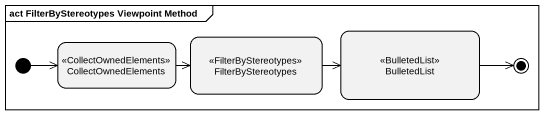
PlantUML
@startuml
mainframe act FilterByStereotypes Viewpoint Method
hide empty description
state CollectOwnedElements <<CollectOwnedElements>>
state FilterByStereotypes <<FilterByStereotypes>>
state BulletedList <<BulletedList>>
[*] -right-> CollectOwnedElements
CollectOwnedElements -right-> FilterByStereotypes
FilterByStereotypes -right-> BulletedList
BulletedList -right-> [*]
@enduml
